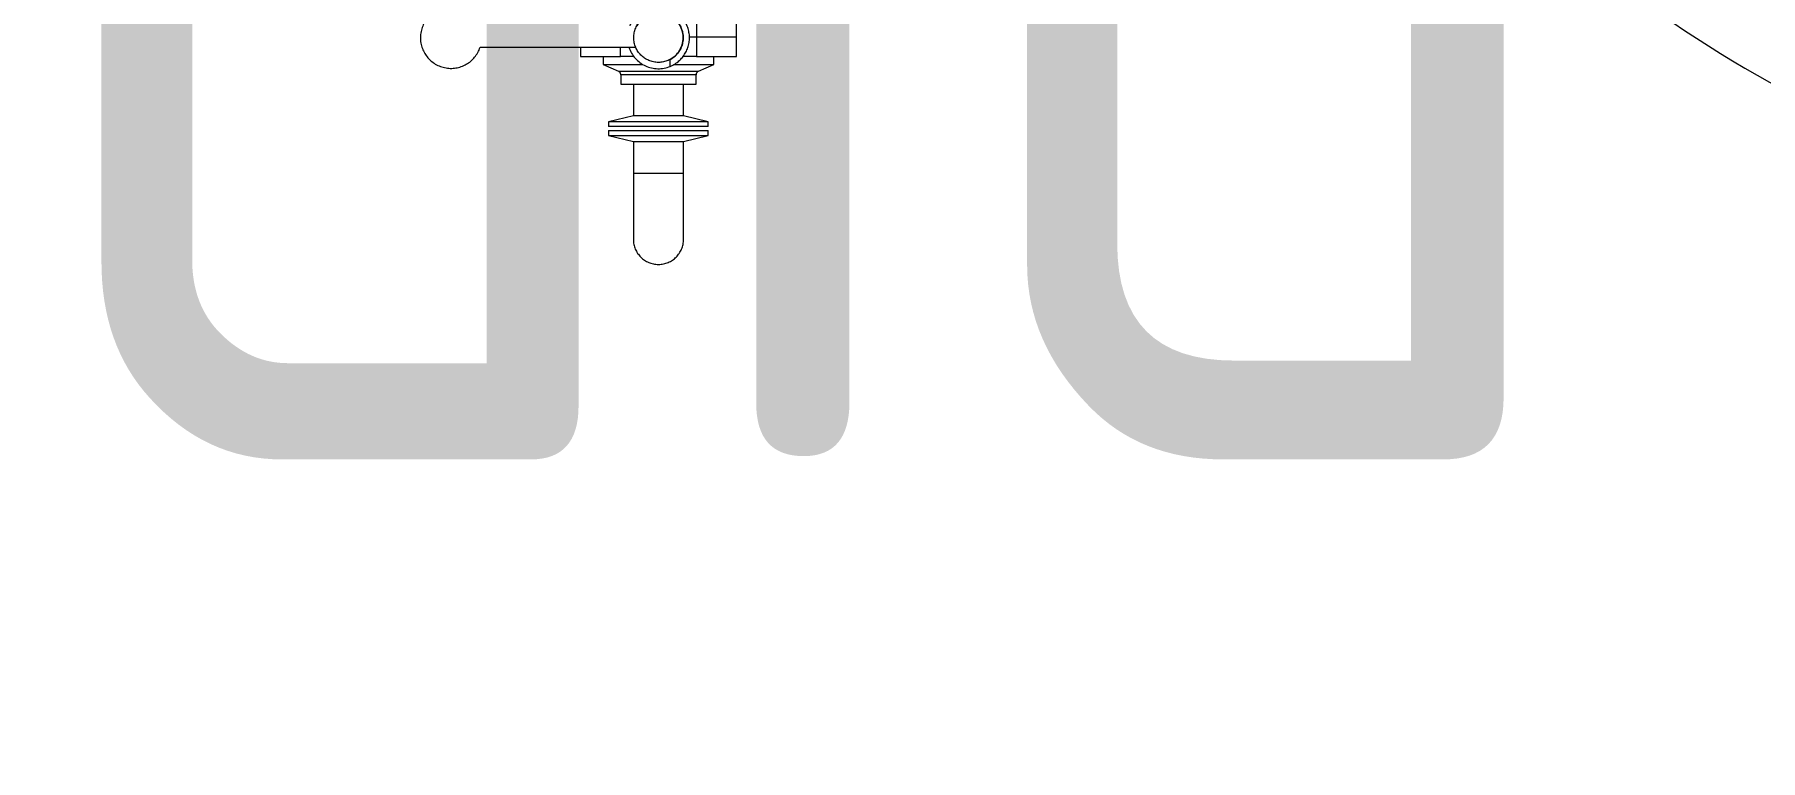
# Model space of a CAD drawing. Extents: x -681219 to -550379, y -242630 to -158199.
# Drawn here: x -646558 to -645684, y -206138 to -205771 of the extents above; entities that cross this region are included whole.
import ezdxf

# ---------------------------------------------------------------- set-up
doc = ezdxf.new("R2010")
doc.units = 0
doc.header["$LTSCALE"] = 1000
doc.linetypes.add('DASHED2', pattern=[9.525, 6.35, -3.175])
doc.layers.get('0').update_dxf_attribs({"linetype": 'CONTINUOUS'})
doc.layers.add('future', color=4, linetype='DASHED2', lineweight=0)
doc.layers.add('text1', color=7, linetype='CONTINUOUS', lineweight=0)
doc.styles.add('ISOCP', font='isocp.shx', dxfattribs={"bigfont": 'gbcbig.shx'})

# ---------------------------------------------------------------- blocks, each defined once
blk = doc.blocks.new('Oil tank 1000l-V')
for p, q in [((-867.26, -547.7), (-867.26, -557.7)), ((-847, -557.7), (-847, -547.7)), ((-870.81, -557.7), (-867.26, -557.7)), ((-867.26, -557.7), (-847, -557.7)), ((-867.26, -557.7), (-867.26, -567.7)), ((-847, -567.7), (-847, -557.7)), ((-976.78, -563.05), (-898.02, -563.05)), ((-926, -563.05), (-926, -567.7)), ((-926, -567.7), (-905.74, -567.7)), ((-914.5, -567.7), (-914.5, -571.7)), ((-905.74, -567.7), (-905.74, -563.05)), ((-899, -567.7), (-905.74, -567.7)), ((-867.26, -567.7), (-874, -567.7)), ((-871.14, -561.45), (-871.13, -561.45)), ((-867.26, -567.7), (-847, -567.7)), ((-858.5, -571.7), (-858.5, -567.7)), ((-914.5, -571.7), (-906.73, -575.17)), ((-914.5, -571.7), (-894.51, -571.7)), ((-906.73, -575.17), (-866.27, -575.17)), ((-880.5, -572.71), (-880.5, -569.17)), ((-878.49, -571.7), (-858.5, -571.7)), ((-866.27, -575.17), (-858.5, -571.7)), ((-905.55, -577), (-905.55, -581.7)), ((-867.45, -577), (-905.55, -577)), ((-905.55, -581.7), (-867.45, -581.7)), ((-899.2, -581.7), (-899.2, -597.7)), ((-873.8, -597.7), (-873.8, -581.7)), ((-867.45, -581.7), (-867.45, -577)), ((-899.2, -597.7), (-911.75, -600.7)), ((-911.75, -600.7), (-911.75, -603.2)), ((-890.49, -600.7), (-911.75, -600.7)), ((-888.51, -597.7), (-899.2, -597.7)), ((-861.25, -600.7), (-890.49, -600.7)), ((-873.8, -597.7), (-888.51, -597.7)), ((-861.25, -600.7), (-873.8, -597.7)), ((-861.25, -603.2), (-861.25, -600.7)), ((-890.49, -603.2), (-911.75, -603.2)), ((-911.75, -605.2), (-911.75, -607.7)), ((-911.75, -605.2), (-867.42, -605.2)), ((-911.75, -607.7), (-899.2, -610.7)), ((-911.75, -607.7), (-867.42, -607.7)), ((-899.2, -610.7), (-899.2, -626.7)), ((-899.2, -610.7), (-876.9, -610.7)), ((-861.25, -603.2), (-890.49, -603.2)), ((-876.9, -610.7), (-873.8, -610.7)), ((-873.8, -610.7), (-861.25, -607.7)), ((-873.8, -626.7), (-873.8, -610.7)), ((-867.42, -605.2), (-861.25, -605.2)), ((-867.42, -607.7), (-861.25, -607.7)), ((-861.25, -607.7), (-861.25, -605.2)), ((-899.2, -626.7), (-899.2, -660.2)), ((-899.2, -626.7), (-873.8, -626.7)), ((-899.2, -626.7), (-876.9, -626.7)), ((-876.9, -626.7), (-873.8, -626.7)), ((-873.8, -660.2), (-873.8, -626.7))]:
    blk.add_line(p, q)
blk.add_circle((-886.5, -558.2), 12.5)
for centre, radius, start, end in [((0, 0), 665, 189.40986, 270), ((0, 0), 603.52, 190.55964, 270), ((0, 0), 603, 190.56881, 318.04763), ((0, 0), 582.25, 190.71521, 315.97991), ((-991.5, -558.2), 15.5, 90, 341.76572), ((-886.5, -558.2), 15.7, 292.46789, 157.53211), ((-886.5, -558.2), 12.5, 298.6854, 151.3146), ((-886.5, -558.2), 15.7, 197.99399, 292.46789), ((-907.55, -577), 2, 0, 65.91882), ((-865.45, -577), 2, 114.08118, 180), ((-886.5, -660.2), 12.7, 180, 0)]:
    blk.add_arc(centre, radius, start, end)

msp = doc.modelspace()

# ---------------------------------------------------------------- block references
at = {"layer": 'future'}
msp.add_blockref('Oil tank 1000l-V', (-645355.5674, -205213.9565), dxfattribs=at)

# ---------------------------------------------------------------- texts
at = {"layer": 'text1', "ltscale": 20, "insert": (-641215.0591, -205485.5097), "char_height": 500, "attachment_point": 3, "style": 'ISOCP'}
msp.add_mtext_dynamic_manual_height_columns('Liquid daliy tank area', width=16722.717465, gutter_width=355537.5, heights=[0], dxfattribs=at)

doc.saveas('drawing.dxf')
